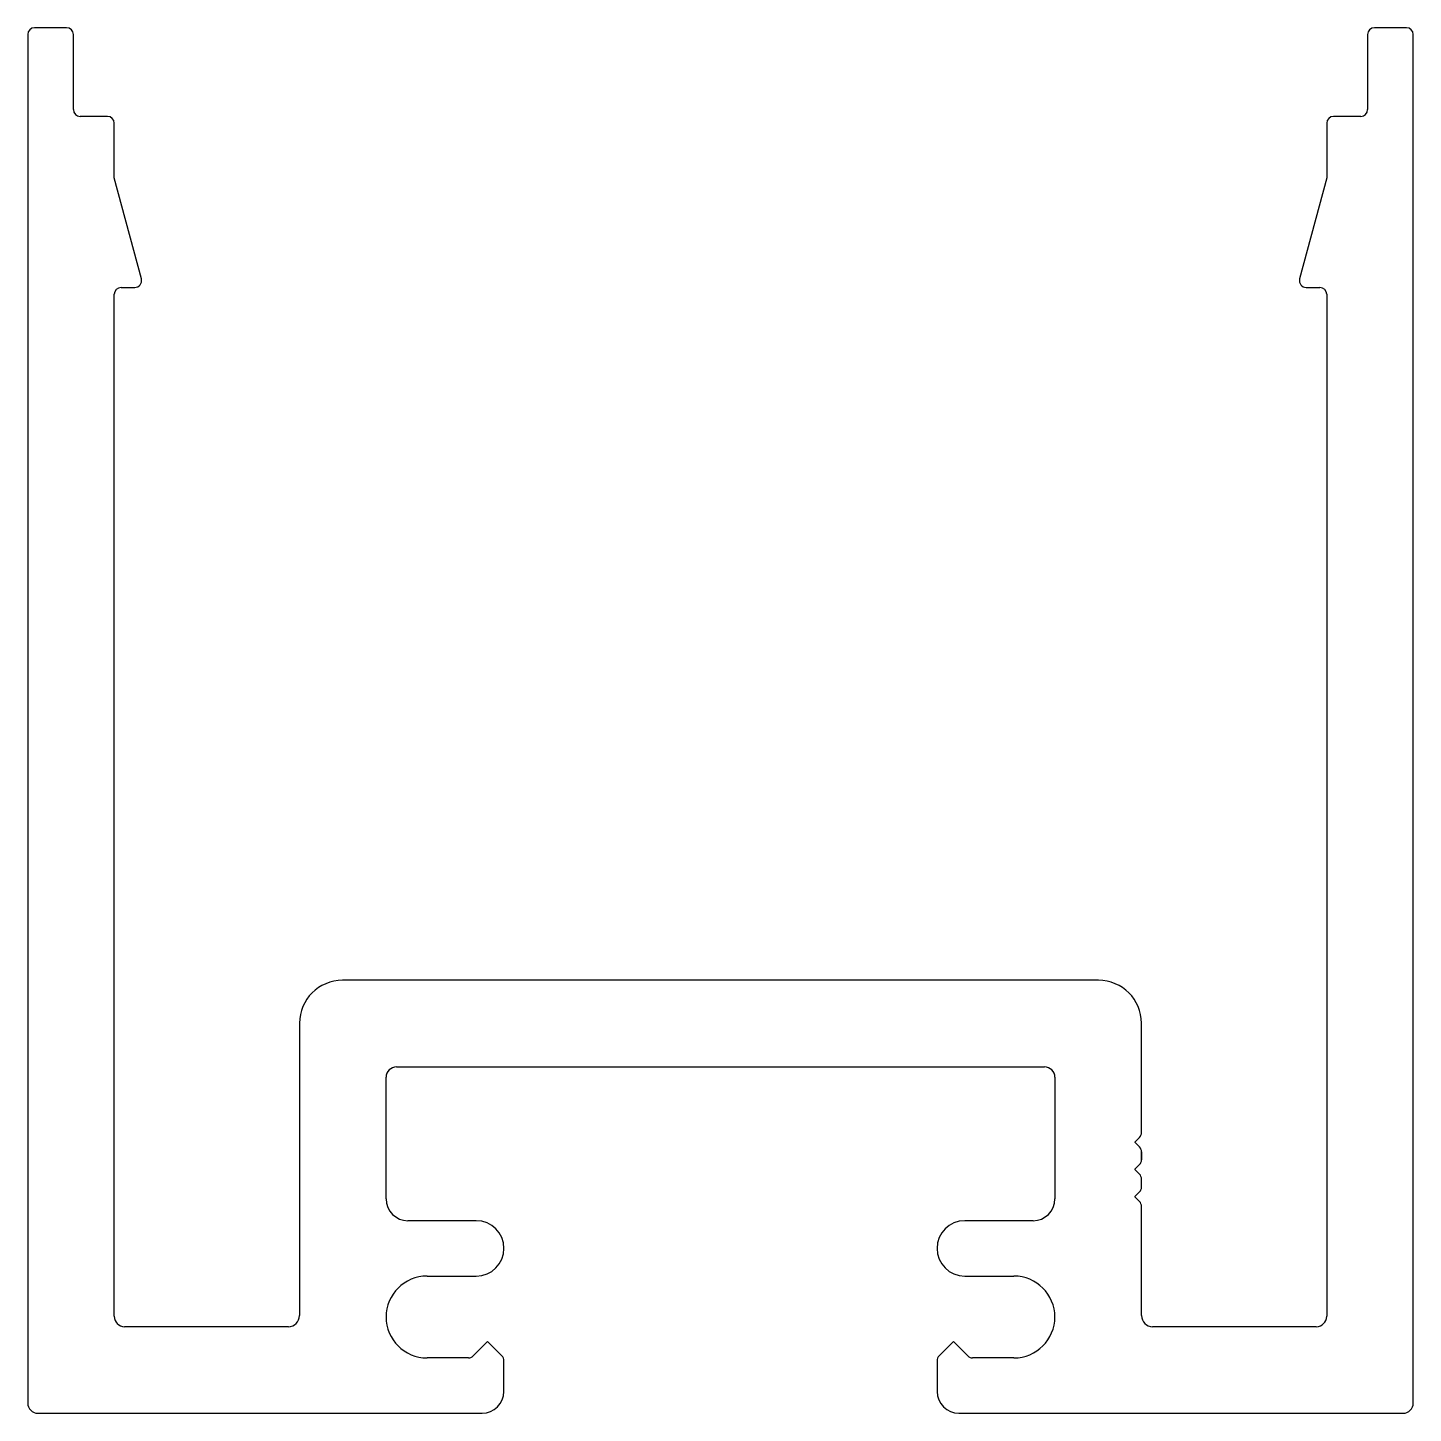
# Model space of a CAD drawing. Extents: x -25.4 to 25.4, y 0.4 to 51.2.
import ezdxf

# ---------------------------------------------------------------- set-up
doc = ezdxf.new("R2010")
doc.units = 0
doc.layers.add('5', color=7, linetype='CONTINUOUS')

msp = doc.modelspace()

# ---------------------------------------------------------------- linework, layer by layer
at = {"layer": '5', "color": 7, "linetype": 'CONTINUOUS'}
for p, q in [((-25.409, 50.952), (-25.409, 0.782)), ((-23.984, 51.202), (-25.159, 51.202)), ((-23.734, 48.202), (-23.734, 50.952)), ((23.716, 50.952), (23.716, 48.202)), ((25.141, 51.202), (23.966, 51.202)), ((25.391, 0.782), (25.391, 50.952)), ((-22.484, 47.952), (-23.484, 47.952)), ((23.466, 47.952), (22.466, 47.952)), ((-22.234, 45.692), (-22.234, 47.702)), ((22.216, 47.702), (22.216, 45.692)), ((-21.242, 41.992), (-22.234, 45.692)), ((22.216, 45.692), (21.225, 41.992)), ((-21.984, 41.677), (-21.484, 41.677)), ((21.466, 41.677), (21.966, 41.677)), ((-22.234, 3.957), (-22.234, 41.427)), ((22.216, 41.427), (22.216, 3.957)), ((-0.009, 16.277), (-13.869, 16.277)), ((13.852, 16.277), (-0.009, 16.277)), ((-15.444, 14.702), (-15.444, 3.983)), ((15.426, 10.696), (15.426, 14.702)), ((-12.269, 8.262), (-12.269, 12.721)), ((-11.888, 13.102), (-0.009, 13.102)), ((-0.009, 13.102), (11.87, 13.102)), ((12.251, 12.721), (12.251, 8.262)), ((15.426, 10.696), (15.426, 10.696)), ((15.182, 10.348), (15.353, 10.519)), ((15.353, 10.166), (15.182, 10.337)), ((15.426, 9.696), (15.426, 9.989)), ((15.426, 9.989), (15.426, 9.696)), ((15.426, 9.696), (15.426, 9.989)), ((15.426, 9.989), (15.426, 9.696)), ((15.426, 9.696), (15.426, 9.989)), ((15.182, 9.348), (15.353, 9.52)), ((15.353, 9.166), (15.182, 9.337)), ((15.426, 8.696), (15.426, 8.989)), ((15.182, 8.348), (15.353, 8.52)), ((15.353, 8.166), (15.182, 8.337)), ((15.426, 3.983), (15.426, 7.989)), ((-8.964, 7.462), (-11.469, 7.462)), ((11.451, 7.462), (8.946, 7.462)), ((-10.769, 5.432), (-8.964, 5.432)), ((8.946, 5.432), (10.751, 5.432)), ((-15.85, 3.577), (-21.854, 3.577)), ((21.066, 3.577), (15.833, 3.577)), ((21.836, 3.577), (21.066, 3.577)), ((-8.549, 3.032), (-9.075, 2.505)), ((-8.022, 2.505), (-8.549, 3.032)), ((8.531, 3.032), (8.005, 2.505)), ((9.058, 2.505), (8.531, 3.032)), ((-9.252, 2.432), (-10.769, 2.432)), ((-7.949, 1.202), (-7.949, 2.328)), ((7.931, 2.328), (7.931, 1.202)), ((10.751, 2.432), (9.235, 2.432)), ((-25.029, 0.402), (-15.444, 0.402)), ((-15.444, 0.402), (-8.749, 0.402)), ((8.731, 0.402), (15.426, 0.402)), ((15.426, 0.402), (25.011, 0.402))]:
    msp.add_line(p, q, dxfattribs=at)
for centre, radius, start, end in [((-25.159, 50.952), 0.25, 90, 180), ((-23.984, 50.952), 0.25, 360, 90), ((23.966, 50.952), 0.25, 90, 180), ((25.141, 50.952), 0.25, 360, 90), ((-23.484, 48.202), 0.25, 180, 270), ((-22.484, 47.702), 0.25, 360, 90), ((22.466, 47.702), 0.25, 90, 180), ((23.466, 48.202), 0.25, 270, 360), ((-21.984, 41.427), 0.25, 90, 180), ((-21.484, 41.927), 0.25, 270, 15), ((21.466, 41.927), 0.25, 165, 270), ((21.966, 41.427), 0.25, 0, 90), ((-13.869, 14.702), 1.575, 90, 180), ((13.852, 14.702), 1.575, 360, 90), ((-11.888, 12.721), 0.381, 90, 180), ((11.87, 12.721), 0.381, 0, 90), ((15.176, 10.696), 0.25, 315, 360), ((15.188, 10.343), 0.008, 135, 225), ((15.176, 9.989), 0.25, 0, 45), ((15.176, 9.696), 0.25, 315, 360), ((15.188, 9.343), 0.008, 135, 225), ((15.176, 8.989), 0.25, 360, 45), ((15.176, 8.696), 0.25, 315, 360), ((-11.469, 8.262), 0.8, 180, 270), ((11.451, 8.262), 0.8, 270, 0), ((15.188, 8.343), 0.008, 135, 225), ((15.176, 7.989), 0.25, 0, 45), ((-8.964, 6.447), 1.015, 0, 90), ((8.946, 6.447), 1.015, 90, 180), ((-8.964, 6.447), 1.015, 270, 360), ((8.946, 6.447), 1.015, 180, 270), ((-10.769, 3.932), 1.5, 90, 180), ((10.751, 3.932), 1.5, 0, 90), ((-21.854, 3.957), 0.38, 180, 270), ((-15.85, 3.983), 0.406, 270, 360), ((-10.769, 3.932), 1.5, 180, 270), ((10.751, 3.932), 1.5, 270, 0), ((15.833, 3.983), 0.406, 180, 270), ((21.836, 3.957), 0.38, 270, 360), ((-9.252, 2.682), 0.25, 270, 315), ((-8.199, 2.328), 0.25, 360, 45), ((8.181, 2.328), 0.25, 135, 180), ((9.235, 2.682), 0.25, 225, 270), ((-8.749, 1.202), 0.8, 270, 0), ((8.731, 1.202), 0.8, 180, 270), ((-25.029, 0.782), 0.38, 180, 270), ((25.011, 0.782), 0.38, 270, 0)]:
    msp.add_arc(centre, radius, start, end, dxfattribs=at)

doc.saveas('drawing.dxf')
